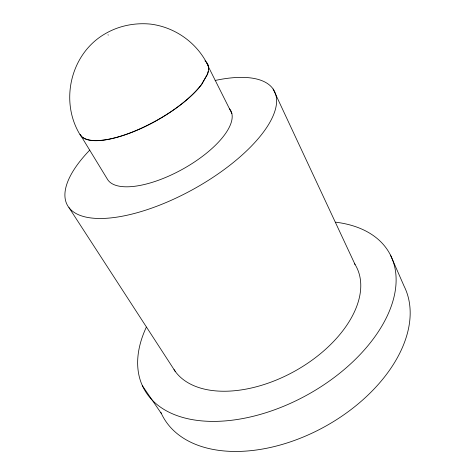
<?xml version="1.0" encoding="UTF-8"?>
<svg xmlns="http://www.w3.org/2000/svg" width="475" height="475" viewBox="0 0 475 475"><rect width="100%" height="100%" fill="white"/><g stroke="black" fill="none" stroke-linecap="round" stroke-linejoin="round"><path stroke-width="0.71" d="M207.278 74.421L201.638 84.283A72.74 24.961 -29 0 1 139.133 129.224A72.74 24.961 -29 0 1 82.264 136.972M142.411 385.765L161.435 413.636M69 207.652L175.269 371.45M208.448 66.411C197.885 43.433 175.697 27.301 150.658 24.118C135.143 22.562 119.177 25.686 105.646 33.487C70.912 52.98 59.345 100.682 79.931 134.52A72.942 25.027 -29 0 0 134.864 131.136A72.942 25.027 -29 0 0 201.81 84.247L207.462 74.355A72.942 25.027 -29 0 0 204.951 60.871M108.021 34.752L108.223 35.108M231.865 113.531L208.27 66.494A72.74 24.961 -29 0 0 206.857 63.104M273.113 89.021L355.068 264.51M390.492 255.123L404.118 286.217A137.109 86.723 -29 0 1 319.812 429.317A137.109 86.723 -29 0 1 160.835 412.306M229.615 108.894A70.579 27.983 -29 0 1 184.858 167.924A70.579 27.983 -29 0 1 107.326 179.069L80.103 134.419A72.74 24.961 -29 0 0 81.261 136.022M208.43 67.759A72.74 24.961 -29 0 1 208.394 69.819M208.175 71.292A72.74 24.961 -29 0 1 207.563 73.619M354.308 263.322A104.72 62.373 -29 0 1 298.597 368.968A104.72 62.373 -29 0 1 173.998 369.603M215.133 80.477A118.18 47.078 -29 0 1 262.538 133.309A118.18 47.078 -29 0 1 110.081 217.983A118.18 47.078 -29 0 1 89.763 150.106M335.617 222.181A140.256 83.921 -29 0 1 380.499 328.32A140.256 83.921 -29 0 1 212.663 421.396A140.256 83.921 -29 0 1 146.342 327.144"/></g></svg>
